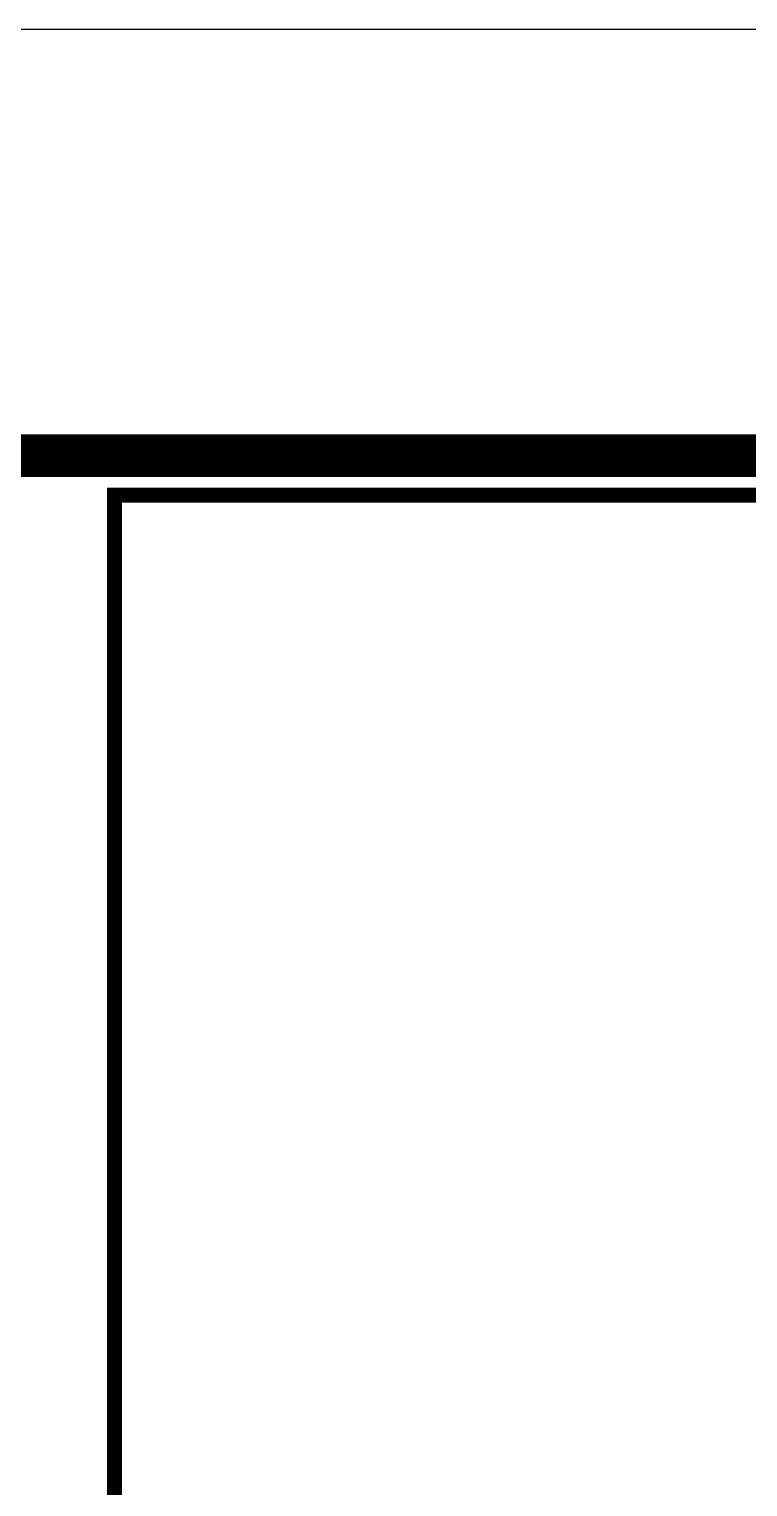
# Model space of a CAD drawing. Extents: x -2746917 to -971774, y -3334247 to -3250358.
# Drawn here: x -2366216 to -2364530, y -3277590 to -3274173 of the extents above; entities that cross this region are included whole.
import ezdxf

# ---------------------------------------------------------------- set-up
doc = ezdxf.new("R2010")
doc.units = 0
doc.header["$LTSCALE"] = 1000
doc.header["$MEASUREMENT"] = 0
doc.layers.get('0').update_dxf_attribs({"linetype": 'CONTINUOUS'})
doc.layers.add('PUB_TITLE', color=4, linetype='CONTINUOUS')
doc.layers.add('yichutu', color=7, linetype='CONTINUOUS', true_color=0xffffff, plot=False)

# ---------------------------------------------------------------- blocks, each defined once
blk = doc.blocks.new('yct-743-420-74300-42000-100-2002.0')
at = {"layer": 'yichutu', "color": 7, "true_color": 0xffffff}
blk.add_lwpolyline([(0, 0), (0, 42000), (74300, 42000), (74300, 0)], close=True, dxfattribs=at)
blk = doc.blocks.new('A$C6B365CFD')
at = {"layer": 'PUB_TITLE'}
blk.add_lwpolyline([(-70466.7, -17092.6), (-70466.7, 24907.4), (3833.3, 24907.4), (3833.3, -17092.6)], close=True, dxfattribs=at)
at = {"layer": 'PUB_TITLE', "const_width": 100}
blk.add_lwpolyline([(2833.3, -16092.6), (2833.3, 23907.4), (-69753.4, 23907.4), (-69753.4, -16092.6), (2833.3, -16092.6)], dxfattribs=at)
at = {"layer": 'PUB_TITLE', "color": 4, "const_width": 35.1}
blk.add_lwpolyline([(-2414.4, 18738.3), (2806.7, 18738.3), (2806.7, 23814.9), (-2414.4, 23814.9)], close=True, dxfattribs=at)

msp = doc.modelspace()

# ---------------------------------------------------------------- block references
at = {"ltscale": 1.5}
msp.add_blockref('A$C6B365CFD', (-2363601.94, -3299080.41), dxfattribs=at)
at = {"layer": 'yichutu'}
msp.add_blockref('yct-743-420-74300-42000-100-2002.0', (-2434068.65, -3316173.05), dxfattribs=at)

doc.saveas('drawing.dxf')
